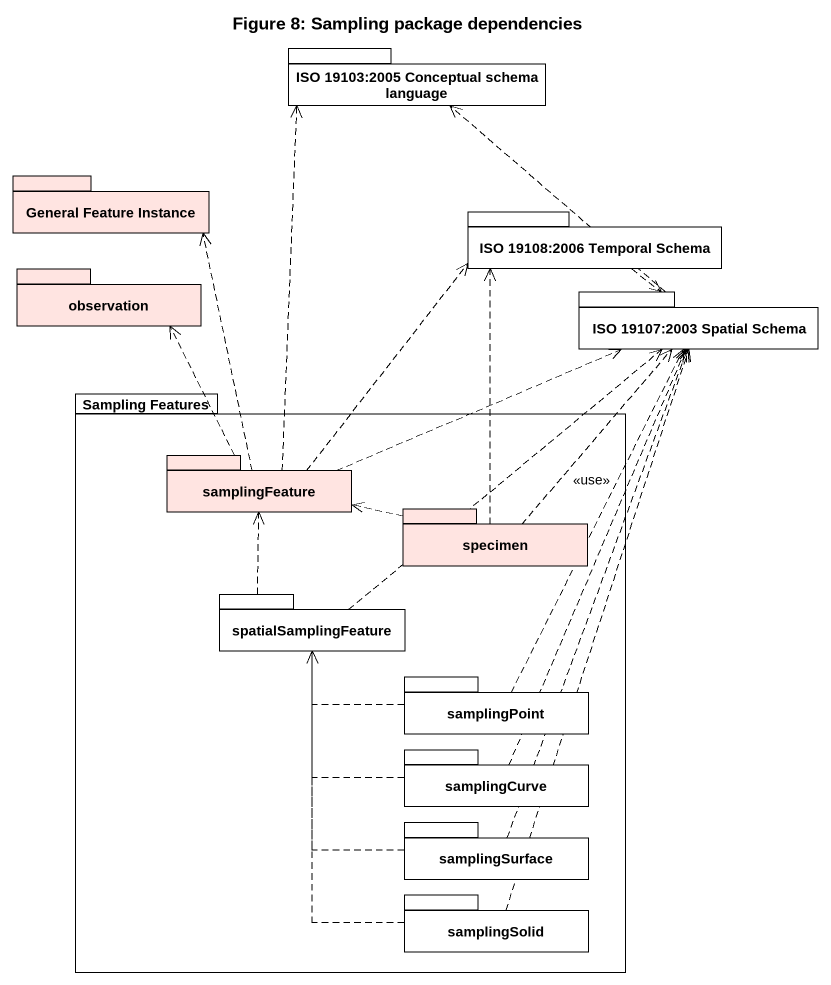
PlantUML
@startuml
title Figure 8: Sampling package dependencies
package "ISO 19103:2005 Conceptual schema language" as ISO_19103_2005_Conceptual {
}
package "General Feature Instance" as General_Feature_Instance #FFE4E1 {
}
package "ISO 19108:2006 Temporal Schema" as ISO_19108_2006_Temporal {
}
package observation #FFE4E1 {
}
package "ISO 19107:2003 Spatial Schema" as ISO_19107_2003_Spatial {
}
package "Sampling Features" as Sampling_Features #FFFFFF {
  package samplingFeature #FFE4E1 {
  }
  package specimen #FFE4E1 {
  }
  package spatialSamplingFeature {
  }
  package samplingPoint {
  }
  package samplingCurve {
  }
  package samplingSurface {
  }
  package samplingSolid {
  }
}
ISO_19108_2006_Temporal ..> ISO_19107_2003_Spatial
ISO_19107_2003_Spatial .up.> ISO_19103_2005_Conceptual
samplingFeature .up.> ISO_19103_2005_Conceptual
samplingFeature .up.> General_Feature_Instance
samplingFeature .up.> ISO_19108_2006_Temporal
samplingFeature .up.> observation
samplingFeature .right.> ISO_19107_2003_Spatial
specimen .up.> ISO_19108_2006_Temporal
specimen .up.> ISO_19107_2003_Spatial
specimen .left.> samplingFeature
spatialSamplingFeature .up.> ISO_19107_2003_Spatial
spatialSamplingFeature .up.> samplingFeature
samplingPoint .up.> ISO_19107_2003_Spatial : <<use>>
samplingPoint .left.> spatialSamplingFeature
samplingCurve .up.> ISO_19107_2003_Spatial
samplingCurve .up.> spatialSamplingFeature
samplingSurface .up.> ISO_19107_2003_Spatial
samplingSurface .up.> spatialSamplingFeature
samplingSolid .up.> ISO_19107_2003_Spatial
samplingSolid .up.> spatialSamplingFeature
@enduml
